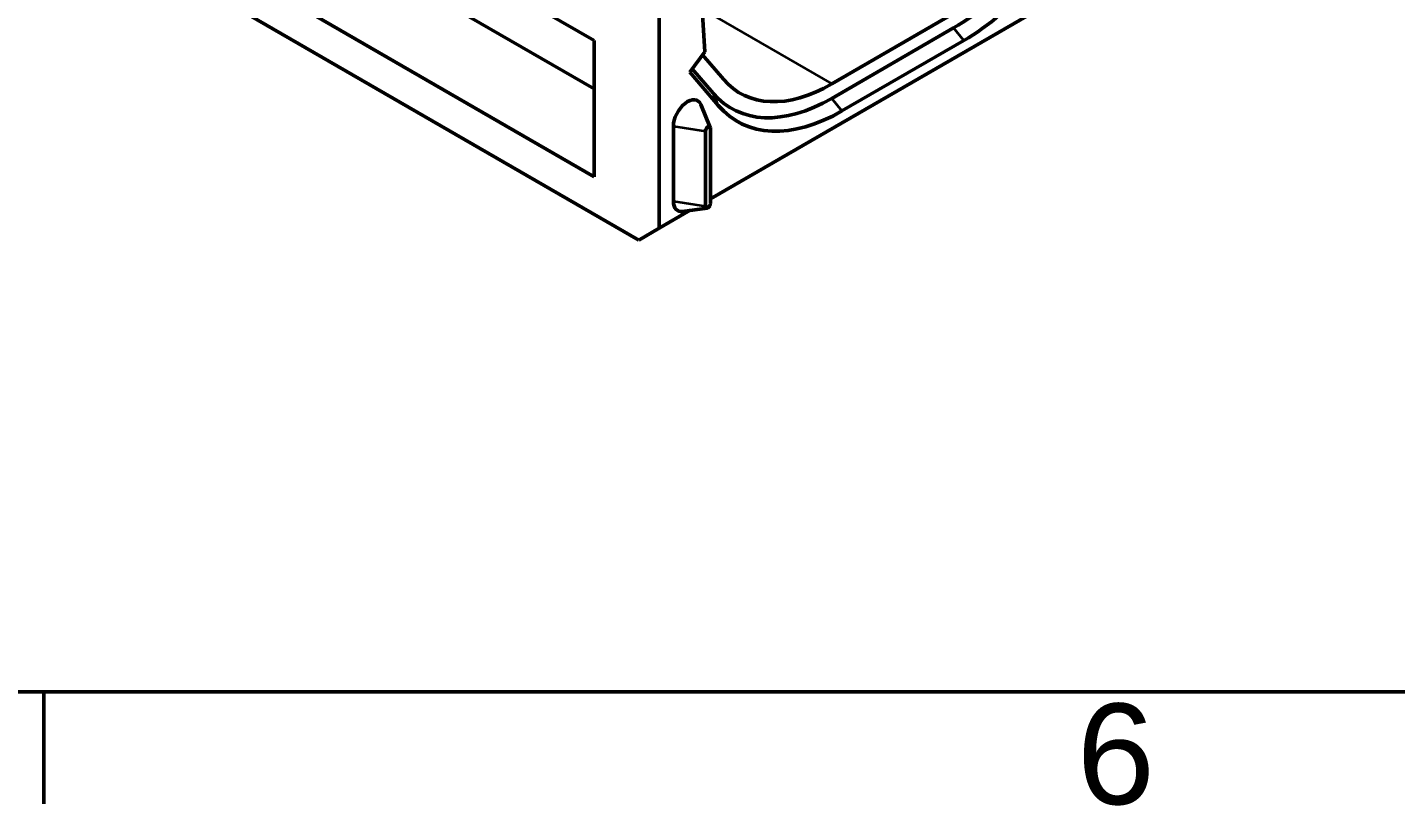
# Model space of a CAD drawing. Header units: millimetres. Extents: x 0 to 2181, y -65 to 1050.
# Drawn here: x 369.8 to 488.9, y 15.1 to 82.8 of the extents above; entities that cross this region are included whole.
import ezdxf

# ---------------------------------------------------------------- set-up
doc = ezdxf.new("R2010")
doc.units = ezdxf.units.MM
doc.header["$LTSCALE"] = 2.5
for name, color, linetype, lineweight in [('Rahmen_0', 7, 'Continuous', 50), ('Rahmen_2', 7, 'Continuous', 50), ('Sichtbar (ISO)', 7, 'Continuous', 50), ('Sichtbar schmal (ISO)', 7, 'Continuous', 35)]:
    doc.layers.add(name, color=color, linetype=linetype, lineweight=lineweight)
doc.styles.add('Aktuell-DINNach Layer', font='arial.ttf')

# ---------------------------------------------------------------- blocks, each defined once
blk = doc.blocks.new('Ränder Standardrahmen')
at = {"layer": 'Rahmen_0'}
blk.add_line((148.5, 10), (148.5, 6.1), dxfattribs=at)
at = {"layer": 'Rahmen_0', "flags": 128}
blk.add_lwpolyline([(10, 10), (10, 410), (584, 410), (584, 10), (10, 10)], dxfattribs=at)
at = {"layer": 'Rahmen_2', "insert": (184.459, 6.041), "char_height": 3.5, "attachment_point": 7, "style": 'Aktuell-DINNach Layer'}
blk.add_mtext('6', dxfattribs=at)

msp = doc.modelspace()

# ---------------------------------------------------------------- linework, layer by layer
at = {"layer": 'Sichtbar (ISO)'}
for p, q in [((383.435, 102.275), (419.144, 81.659)), ((423.033, 64.308), (367.879, 96.152)), ((388.75, 95.002), (419.144, 77.454)), ((419.144, 69.82), (383.435, 90.436)), ((428.383, 87.05), (428.782, 80.691)), ((463.338, 87.578), (429.26, 67.904)), ((424.801, 65.329), (424.801, 85.741)), ((439.827, 77.883), (450.434, 84.006)), ((439.827, 76.635), (450.434, 82.758)), ((419.144, 69.82), (419.144, 81.659)), ((451.318, 81.659), (440.711, 75.535)), ((427.455, 78.911), (428.782, 80.691)), ((428.574, 80.412), (430.393, 78.289)), ((429.95, 75.999), (427.455, 78.911)), ((427.673, 79.203), (429.492, 77.08)), ((429.246, 74.108), (428.432, 76.1)), ((426.038, 67.676), (426.038, 74.208)), ((429.26, 74.027), (429.26, 67.495)), ((428.827, 67.245), (428.827, 73.777)), ((427.51, 66.893), (424.801, 65.329)), ((428.966, 67.092), (426.834, 66.801)), ((424.801, 65.329), (423.033, 64.308))]:
    msp.add_line(p, q, dxfattribs=at)
for centre, major_axis, start_param, end_param in [((450.434, 97.07), (8.764, 15.18), 3.9269908, 4.9131046), ((451.318, 96.56), (-9.125, -15.805), 0.7853982, 1.7715119), ((439.827, 90.946), (-8, -13.856), 6.0824697, 7.0685835), ((427.276, 74.923), (0.875, 1.516), 5.862651, 8.6393798), ((439.827, 90.946), (-8.764, -15.18), 6.0824697, 7.0685835), ((440.711, 90.436), (-9.125, -15.805), 6.0824697, 7.0685835), ((429.044, 73.902), (0.153, 0.266), 5.4977871, 8.6393798), ((427.276, 68.391), (-0.875, -1.516), 5.4977871, 6.7037196), ((429.044, 67.37), (-0.153, -0.266), 5.4977871, 8.6393798)]:
    msp.add_ellipse(centre, major_axis=major_axis, ratio=0.5773503, start_param=start_param, end_param=end_param, dxfattribs=at)
at = {"layer": 'Sichtbar schmal (ISO)'}
for p, q in [((429.061, 84.098), (439.827, 77.883)), ((451.318, 81.659), (450.434, 82.758)), ((429.95, 75.999), (429.492, 77.08)), ((440.711, 75.535), (439.827, 76.635)), ((426.038, 74.208), (428.827, 73.777)), ((426.038, 67.676), (428.827, 67.245))]:
    msp.add_line(p, q, dxfattribs=at)

# ---------------------------------------------------------------- block references
at = {"xscale": 2.5, "yscale": 2.5, "zscale": 2.5}
msp.add_blockref('Ränder Standardrahmen', (0, 0), dxfattribs=at)

doc.saveas('drawing.dxf')
